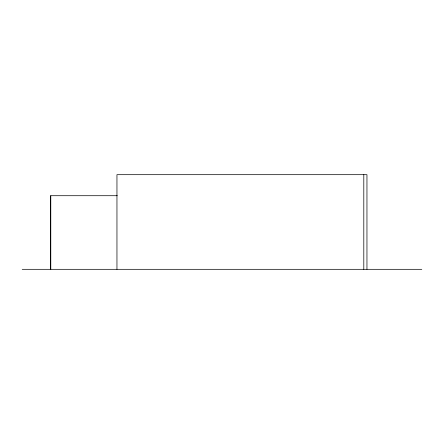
<?xml version="1.0" encoding="UTF-8"?>
<svg xmlns="http://www.w3.org/2000/svg" width="444" height="444" viewBox="0 0 444 444"><rect width="100%" height="100%" fill="white"/><g stroke="black" fill="none" stroke-linecap="round" stroke-linejoin="round"><path stroke-width="0.67" d="M117.288 195.71L50.616 195.71L50.616 269.319M22.2 269.319L421.8 269.319M366.955 269.319L366.955 174.681L116.955 174.681L116.955 269.319M363.803 174.681L363.803 269.319M50.788 195.71L50.788 269.319"/></g></svg>
